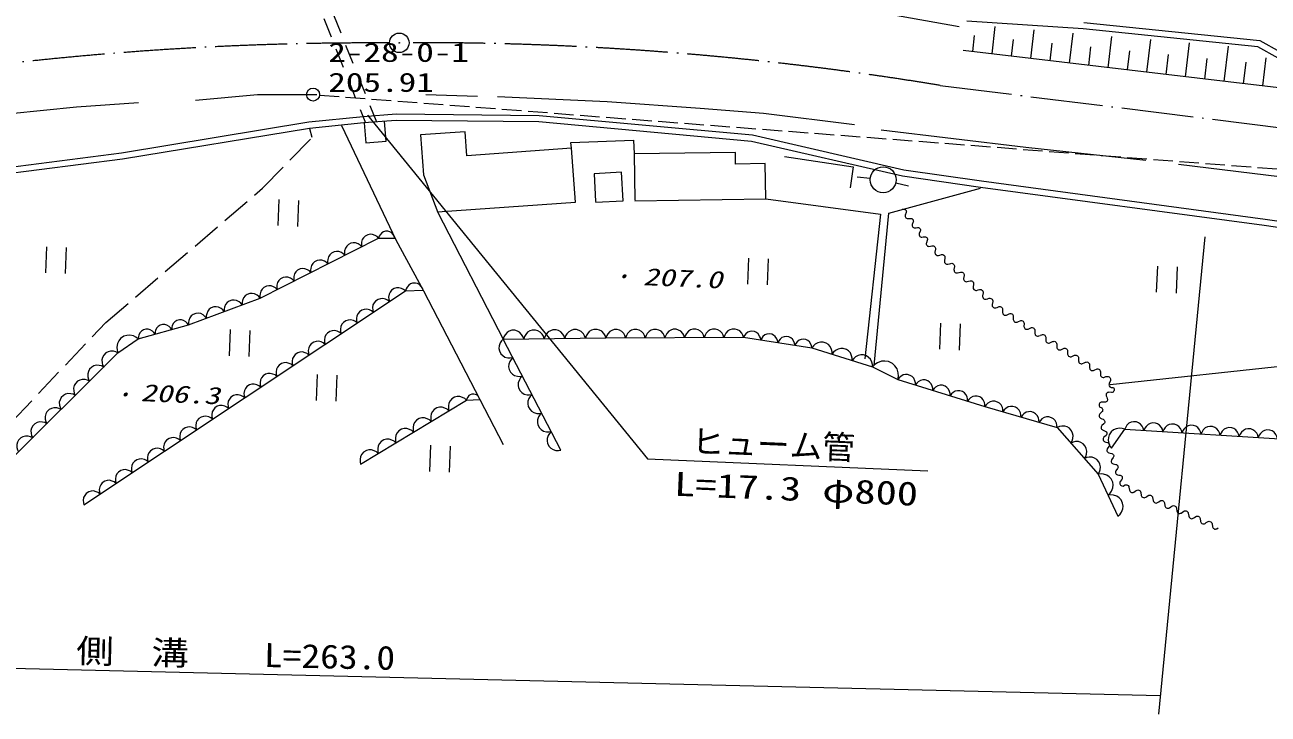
# Model space of a CAD drawing. Units: millimetres, scale not verified. Extents: x 40000 to 680000, y 20000 to 380000.
# Drawn here: x 242548 to 337695, y 260165 to 312955 of the extents above; entities that cross this region are included whole.
import ezdxf
from ezdxf.enums import TextEntityAlignment as Align

# ---------------------------------------------------------------- set-up
doc = ezdxf.new("R2010")
doc.units = ezdxf.units.MM
doc.header["$LTSCALE"] = 1000
for name, pattern in [('USER1', [2, 1.5, -0.5]), ('USER2', [2.5, 1.5, -1]), ('USER3', [3, 2.25, -0.75]), ('USER5', [7.000001, 5.508197, -0.688525, 0.114754, -0.688525])]:
    doc.linetypes.add(name, pattern=pattern)
for name, color, linetype, lineweight in [('S-BGD', 1, 'Continuous', 13), ('S-BGD-HTXT', 6, 'Continuous', 13), ('S-BMK', 3, 'USER5', 13), ('S-BMK-SRVR', 5, 'Continuous', 13)]:
    doc.layers.add(name, color=color, linetype=linetype, lineweight=lineweight)
doc.styles.add('ＭＳ ゴシック', font='')
doc.styles.get('ＭＳ ゴシック').set_extended_font_data('MS Gothic')

# ---------------------------------------------------------------- blocks, each defined once
blk = doc.blocks.new('BUHIN1')
at = {"layer": 'S-BGD'}
blk.add_circle((0, 0), 15, dxfattribs=at)
at = {"layer": 'S-BMK-SRVR'}
blk.add_circle((0, 0), 498, dxfattribs=at)
blk = doc.blocks.new('BUHIN55')
at = {"layer": 'S-BGD'}
blk.add_lwpolyline([(-730, 45), (-685, -126), (-606, -274), (-474, -443), (-319, -541), (-151, -606), (75, -620), (250, -576), (416, -498), (568, -346), (661, -209), (730, -45)], dxfattribs=at)
blk = doc.blocks.new('BUHIN60')
at = {"layer": 'S-BGD'}
blk.add_lwpolyline([(368, -709), (503, -571), (598, -414), (682, -195), (686, 5), (653, 199), (538, 419), (399, 558), (233, 670), (5, 727), (-176, 737), (-368, 709)], dxfattribs=at)
blk = doc.blocks.new('BUHIN61')
at = {"layer": 'S-BGD'}
blk.add_lwpolyline([(-787, -9), (-726, -189), (-630, -342), (-474, -513), (-300, -605), (-114, -662), (130, -660), (314, -598), (486, -502), (637, -327), (726, -173), (787, 9)], dxfattribs=at)
blk = doc.blocks.new('BUHIN62')
at = {"layer": 'S-BGD'}
blk.add_lwpolyline([(-752, -3), (-695, -176), (-604, -323), (-457, -487), (-291, -577), (-114, -633), (120, -632), (296, -574), (461, -483), (607, -317), (693, -170), (752, 3)], dxfattribs=at)
blk = doc.blocks.new('BUHIN63')
at = {"layer": 'S-BGD'}
blk.add_lwpolyline([(-654, 102), (-628, -56), (-570, -196), (-465, -360), (-333, -460), (-187, -534), (16, -565), (177, -540), (333, -484), (483, -360), (578, -244), (654, -102)], dxfattribs=at)
blk = doc.blocks.new('BUHIN64')
at = {"layer": 'S-BGD'}
blk.add_lwpolyline([(-770, 243), (-768, 48), (-723, -132), (-627, -349), (-486, -494), (-324, -609), (-85, -685), (114, -684), (313, -645), (517, -523), (653, -401), (770, -243)], dxfattribs=at)
blk = doc.blocks.new('BUHIN66')
at = {"layer": 'S-BGD'}
blk.add_lwpolyline([(-666, 207), (-663, 38), (-624, -116), (-540, -303), (-418, -429), (-277, -527), (-71, -591), (101, -590), (273, -556), (448, -450), (565, -344), (666, -207)], dxfattribs=at)
blk = doc.blocks.new('BUHIN67')
at = {"layer": 'S-BGD'}
blk.add_lwpolyline([(-689, 200), (-684, 27), (-640, -132), (-550, -323), (-422, -449), (-275, -548), (-61, -610), (116, -605), (291, -567), (470, -454), (588, -343), (689, -200)], dxfattribs=at)
blk = doc.blocks.new('BUHIN68')
at = {"layer": 'S-BGD'}
blk.add_lwpolyline([(-525, 596), (-623, 430), (-676, 256), (-704, 25), (-660, -169), (-582, -349), (-419, -533), (-251, -634), (-64, -702), (169, -703), (346, -669), (525, -596)], dxfattribs=at)
blk = doc.blocks.new('BUHIN69')
at = {"layer": 'S-BGD'}
blk.add_lwpolyline([(-379, 806), (-536, 658), (-647, 488), (-751, 247), (-764, 25), (-736, -193), (-618, -443), (-469, -604), (-289, -736), (-38, -810), (163, -828), (379, -806)], dxfattribs=at)
blk = doc.blocks.new('BUHIN70')
at = {"layer": 'S-BGD'}
blk.add_lwpolyline([(-675, -409), (-531, -534), (-370, -616), (-148, -685), (49, -676), (239, -631), (448, -504), (576, -357), (676, -186), (717, 42), (715, 221), (675, 409)], dxfattribs=at)
blk = doc.blocks.new('BUHIN72')
at = {"layer": 'S-BGD'}
blk.add_lwpolyline([(-615, -410), (-475, -520), (-321, -591), (-111, -647), (73, -630), (249, -580), (439, -453), (553, -311), (639, -147), (669, 68), (660, 235), (615, 410)], dxfattribs=at)
blk = doc.blocks.new('BUHIN75')
at = {"layer": 'S-BGD'}
blk.add_lwpolyline([(-544, -542), (-378, -626), (-207, -667), (18, -681), (202, -627), (371, -541), (539, -373), (626, -204), (681, -20), (668, 205), (625, 373), (544, 542)], dxfattribs=at)
blk = doc.blocks.new('BUHIN77')
at = {"layer": 'S-BGD'}
blk.add_lwpolyline([(-639, -180), (-549, -314), (-437, -417), (-273, -522), (-111, -559), (53, -565), (251, -509), (387, -418), (506, -302), (591, -126), (629, 19), (639, 180)], dxfattribs=at)
blk = doc.blocks.new('BUHIN78')
at = {"layer": 'S-BGD'}
blk.add_lwpolyline([(-687, -255), (-577, -394), (-445, -497), (-255, -599), (-73, -625), (108, -617), (321, -538), (463, -426), (584, -287), (661, -87), (691, 77), (687, 255)], dxfattribs=at)
blk = doc.blocks.new('BUHIN79')
at = {"layer": 'S-BGD'}
blk.add_lwpolyline([(-648, -328), (-523, -453), (-382, -539), (-183, -618), (-1, -623), (175, -595), (376, -493), (504, -367), (607, -217), (661, -11), (671, 153), (648, 328)], dxfattribs=at)
blk = doc.blocks.new('BUHIN187')
at = {"layer": 'S-BGD'}
blk.add_lwpolyline([(269, -355), (164, -364), (111, -360), (58, -342), (10, -305), (-23, -261), (-42, -210), (-48, -154), (-37, -98), (37, 98), (43, 153), (43, 201), (23, 258), (-15, 307), (-61, 342), (-115, 358), (-164, 364), (-269, 355)], dxfattribs=at)
blk = doc.blocks.new('BUHIN188')
at = {"layer": 'S-BGD'}
blk.add_lwpolyline([(366, -335), (253, -366), (194, -372), (132, -363), (72, -332), (27, -290), (-4, -239), (-22, -178), (-21, -115), (21, 115), (17, 176), (8, 228), (-27, 287), (-78, 333), (-135, 362), (-197, 369), (-253, 366), (-366, 335)], dxfattribs=at)
blk = doc.blocks.new('BUHIN189')
at = {"layer": 'S-BGD'}
blk.add_lwpolyline([(410, -268), (305, -316), (249, -332), (187, -332), (124, -312), (73, -279), (35, -233), (7, -177), (-2, -116), (2, 116), (-12, 174), (-29, 224), (-72, 275), (-129, 313), (-190, 332), (-251, 328), (-305, 316), (-410, 268)], dxfattribs=at)
blk = doc.blocks.new('BUHIN190')
at = {"layer": 'S-BGD'}
blk.add_lwpolyline([(418, -264), (313, -314), (256, -331), (194, -333), (130, -313), (78, -280), (39, -235), (10, -179), (0, -117), (0, 117), (-15, 176), (-33, 226), (-77, 277), (-136, 313), (-197, 332), (-259, 327), (-313, 314), (-418, 264)], dxfattribs=at)
blk = doc.blocks.new('BUHIN192')
at = {"layer": 'S-BGD'}
blk.add_lwpolyline([(-263, -374), (-305, -274), (-318, -221), (-316, -163), (-295, -105), (-262, -59), (-219, -25), (-166, -1), (-108, 6), (108, -6), (163, 5), (210, 20), (259, 58), (296, 110), (316, 166), (314, 223), (305, 274), (263, 374)], dxfattribs=at)
blk = doc.blocks.new('BUHIN193')
at = {"layer": 'S-BGD'}
blk.add_lwpolyline([(79, -449), (-21, -409), (-68, -380), (-107, -338), (-133, -283), (-143, -227), (-137, -172), (-116, -118), (-80, -72), (80, 72), (111, 119), (134, 162), (141, 224), (130, 287), (105, 340), (63, 379), (21, 409), (-79, 449)], dxfattribs=at)
blk = doc.blocks.new('BUHIN194')
at = {"layer": 'S-BGD'}
blk.add_lwpolyline([(165, -419), (60, -400), (9, -381), (-37, -349), (-73, -300), (-94, -247), (-98, -193), (-89, -137), (-63, -85), (63, 85), (84, 137), (97, 183), (93, 244), (70, 303), (35, 350), (-13, 379), (-60, 400), (-165, 419)], dxfattribs=at)
blk = doc.blocks.new('BUHIN195')
at = {"layer": 'S-BGD'}
blk.add_lwpolyline([(454, -200), (358, -266), (303, -291), (241, -302), (175, -292), (119, -267), (73, -228), (36, -176), (17, -116), (-17, 116), (-41, 173), (-66, 219), (-117, 263), (-181, 291), (-245, 300), (-305, 286), (-358, 266), (-454, 200)], dxfattribs=at)
blk = doc.blocks.new('BUHIN199')
at = {"layer": 'S-BGD'}
for p, q in [((-722, 1031), (-806, -967)), ((727, -1032), (811, 967))]:
    blk.add_line(p, q, dxfattribs=at)
blk = doc.blocks.new('BUHIN200')
at = {"layer": 'S-BGD'}
blk.add_circle((0, 0), 995, dxfattribs=at)
blk = doc.blocks.new('BUHIN203')
at = {"layer": 'S-BGD'}
blk.add_circle((0, 0), 22.5, dxfattribs=at)
at = {"layer": 'S-BMK', "linetype": 'Continuous'}
blk.add_circle((0, 0), 746, dxfattribs=at)

msp = doc.modelspace()

# ---------------------------------------------------------------- linework, layer by layer
at = {"layer": 'S-BGD', "linetype": 'USER2'}
for p, q in [((263377, 320692), (269450, 305521)), ((262634, 320394), (268614, 305456))]:
    msp.add_line(p, q, dxfattribs=at)
at = {"layer": 'S-BGD'}
for p, q in [((314051, 312799), (308457, 313805)), ((323548, 312642), (314638, 313244)), ((323591, 313140), (337067, 311755)), ((315087, 310902), (315233, 312134)), ((316567, 310726), (316816, 312829)), ((319528, 310376), (319789, 312577)), ((322490, 310025), (322762, 312326)), ((336913, 311268), (323548, 312642)), ((318048, 310551), (318201, 311842)), ((321009, 310201), (321169, 311551)), ((323970, 309850), (324137, 311260)), ((325451, 309675), (325735, 312074)), ((328412, 309324), (328707, 311822)), ((331373, 308974), (331680, 311571)), ((334334, 308623), (334653, 311319)), ((338464, 310407), (336913, 311268)), ((337067, 311755), (338616, 310894)), ((431307, 297141), (314347, 310989)), ((326931, 309499), (327105, 310969)), ((329892, 309149), (330073, 310678)), ((332853, 308798), (333041, 310386)), ((337295, 308272), (337550, 310433)), ((335814, 308448), (336009, 310095)), ((255616, 307196), (260350, 307625)), ((260350, 307625), (264893, 307613)), ((273246, 307621), (277193, 307500)), ((278719, 307480), (287101, 307083)), ((241446, 306175), (246497, 306681)), ((246497, 306681), (251253, 307020)), ((287101, 307083), (294240, 306577)), ((294240, 306577), (299074, 306194)), ((249949, 303163), (264271, 305516)), ((264271, 305516), (268434, 305943)), ((268479, 305445), (264337, 305020)), ((268434, 305943), (270954, 306140)), ((270971, 305640), (268479, 305445)), ((268522, 305441), (268637, 303922)), ((268767, 306034), (290207, 279709)), ((270187, 304038), (270073, 305558)), ((270954, 306140), (281911, 306023)), ((281886, 305523), (270971, 305640)), ((298146, 304025), (281886, 305523)), ((281911, 306023), (298226, 304520)), ((299074, 306194), (306031, 305317)), ((264337, 305020), (250022, 302668)), ((266770, 305250), (270935, 296478)), ((276247, 304773), (272831, 304526)), ((272831, 304526), (273053, 301465)), ((276380, 302926), (276247, 304773)), ((298226, 304520), (309816, 301846)), ((308080, 304916), (319162, 303596)), ((268637, 303922), (270187, 304038)), ((284339, 303943), (289132, 304128)), ((284385, 303504), (284339, 303943)), ((289132, 304128), (289174, 303065)), ((309724, 301354), (298146, 304025)), ((319162, 303596), (328327, 302582)), ((239671, 301838), (249949, 303163)), ((250022, 302668), (239739, 301343)), ((284385, 303504), (276380, 302926)), ((284683, 299385), (284385, 303504)), ((296925, 303183), (289174, 303065)), ((289174, 303065), (289228, 299531)), ((296938, 302298), (296925, 303183)), ((300680, 302868), (305940, 302092)), ((288210, 301662), (286114, 301551)), ((288326, 299479), (288210, 301662)), ((299208, 302333), (296938, 302298)), ((299249, 299636), (299208, 302333)), ((305940, 302092), (305703, 300481)), ((309816, 301846), (315751, 300998)), ((330830, 302297), (366252, 297886)), ((273053, 301465), (274143, 298592)), ((286114, 301551), (286227, 299416)), ((307239, 301190), (306244, 301288)), ((309206, 300855), (310178, 300618)), ((315682, 300503), (309724, 301354)), ((315751, 300998), (337467, 298071)), ((308665, 298520), (315695, 300447)), ((337397, 297576), (315682, 300503)), ((274132, 298623), (284683, 299385)), ((286225, 299368), (288326, 299479)), ((289226, 299483), (299249, 299636)), ((299249, 299636), (308034, 298450)), ((274143, 298592), (279174, 288841)), ((308034, 298450), (306843, 287382)), ((307546, 286869), (308665, 298520)), ((337467, 298071), (362150, 294476)), ((362209, 293962), (337397, 297576)), ((260558, 292022), (269623, 296618)), ((269623, 296618), (270864, 296628)), ((270935, 296478), (273056, 292580)), ((247070, 276198), (271671, 292582)), ((271671, 292582), (273030, 292629)), ((273056, 292580), (279163, 280825)), ((255062, 289982), (260558, 292022)), ((251229, 288899), (255062, 289982)), ((249670, 287828), (251229, 288899)), ((279151, 288891), (287019, 288981)), ((283567, 280384), (279151, 288891)), ((287019, 288981), (297553, 289029)), ((297553, 289029), (302785, 288212)), ((240974, 279160), (249670, 287828)), ((302785, 288212), (307407, 286753)), ((325595, 285415), (351782, 288235)), ((307407, 286753), (309368, 285793)), ((309368, 285793), (316025, 283722)), ((268245, 279310), (276350, 284216)), ((276350, 284216), (277370, 284275)), ((316025, 283722), (321540, 282121)), ((321540, 282121), (324690, 278547)), ((325719, 280525), (326729, 281986)), ((326729, 281986), (339862, 281179)), ((290207, 279709), (311664, 278805)), ((324690, 278547), (326204, 275324))]:
    msp.add_line(p, q, dxfattribs=at)
at = {"layer": 'S-BGD', "linetype": 'USER1'}
msp.add_line((265100, 307576), (487237, 290434), dxfattribs=at)
at = {"layer": 'S-BGD', "linetype": 'USER3'}
for p, q in [((264530, 304339), (264364, 304998)), ((260744, 300442), (264530, 304339)), ((248737, 290161), (260744, 300442)), ((241522, 282536), (248737, 290161))]:
    msp.add_line(p, q, dxfattribs=at)
at = {"layer": 'S-BGD'}
for points in [[(270864, 296628), (270816, 296770), (270741, 296890), (270619, 297026), (270482, 297099), (270335, 297145), (270143, 297143), (269998, 297095), (269862, 297020), (269742, 296882), (269672, 296761), (269623, 296618)], [(273030, 292629), (272974, 292784), (272888, 292914), (272750, 293058), (272598, 293135), (272436, 293180), (272226, 293173), (272068, 293116), (271921, 293030), (271794, 292876), (271720, 292740), (271671, 292582)], [(251229, 288899), (251048, 289038), (250850, 289126), (250580, 289193), (250344, 289169), (250121, 289101), (249879, 288936), (249736, 288751), (249629, 288540), (249594, 288264), (249609, 288050), (249670, 287828)], [(309368, 285793), (309405, 286055), (309381, 286303), (309295, 286613), (309137, 286836), (308943, 287022), (308639, 287171), (308373, 287210), (308099, 287198), (307803, 287076), (307596, 286940), (307407, 286753)], [(325279, 286012), (325399, 286019), (325460, 286012), (325520, 285989), (325572, 285945), (325609, 285893), (325628, 285835), (325634, 285771), (325619, 285707), (325526, 285486), (325518, 285423), (325516, 285369), (325537, 285303), (325578, 285245), (325630, 285203), (325690, 285184), (325747, 285174), (325867, 285181)], [(277370, 284275), (277325, 284390), (277258, 284486), (277152, 284593), (277037, 284647), (276914, 284679), (276756, 284670), (276639, 284625), (276530, 284557), (276437, 284439), (276384, 284336), (276350, 284216)], [(326729, 281986), (326523, 282048), (326320, 282059), (326061, 282027), (325862, 281927), (325689, 281793), (325532, 281567), (325468, 281357), (325445, 281136), (325507, 280882), (325591, 280699), (325719, 280525)]]:
    msp.add_lwpolyline(points, dxfattribs=at)
at = {"layer": 'S-BGD', "linetype": 'USER5'}
msp.add_arc((272738, 67396), 244193, 90.53629, 90.73245, dxfattribs=at)
at = {"layer": 'S-BGD-HTXT'}
for p, q in [((332853, 296719), (329306, 260165)), ((203039, 264621), (329445, 261589))]:
    msp.add_line(p, q, dxfattribs=at)
at = {"layer": 'S-BMK'}
msp.add_line((312600, 308314), (369913, 301199), dxfattribs=at)
for centre, radius, start, end in [((269119, 65576), 245994, 89.884, 102.75891), ((272738, 67396), 244193, 80.60495, 90.18433)]:
    msp.add_arc(centre, radius, start, end, dxfattribs=at)

# ---------------------------------------------------------------- block references
at = {"rotation": 180}
for name, p in [('BUHIN203', (271202, 311580)), ('BUHIN1', (264602, 307614)), ('BUHIN200', (308235, 301093)), ('BUHIN199', (262720, 298547)), ('BUHIN187', (309960, 298483)), ('BUHIN187', (310498, 297773)), ('BUHIN79', (268976, 296289)), ('BUHIN187', (311037, 297063)), ('BUHIN199', (244936, 294931)), ('BUHIN79', (267680, 295633)), ('BUHIN187', (311575, 296353)), ('BUHIN188', (312210, 295663)), ('BUHIN79', (266385, 294976)), ('BUHIN199', (298657, 294066)), ('BUHIN188', (312941, 294993)), ('BUHIN79', (263795, 293663)), ('BUHIN79', (265090, 294320)), ('BUHIN188', (313672, 294324)), ('BUHIN188', (314403, 293654)), ('BUHIN199', (329949, 293447)), ('BUHIN79', (262500, 293007)), ('BUHIN188', (315134, 292985)), ('BUHIN78', (259871, 291767)), ('BUHIN79', (261205, 292350)), ('BUHIN72', (271056, 292173)), ('BUHIN188', (315865, 292315)), ('BUHIN78', (257123, 290747)), ('BUHIN78', (258497, 291257)), ('BUHIN72', (268596, 290534)), ('BUHIN72', (269826, 291353)), ('BUHIN188', (316596, 291645)), ('BUHIN189', (317372, 291043)), ('BUHIN77', (254423, 289801)), ('BUHIN78', (255749, 290237)), ('BUHIN72', (267366, 289715)), ('BUHIN189', (318192, 290507)), ('BUHIN189', (319013, 289972)), ('BUHIN77', (251868, 289079)), ('BUHIN77', (253146, 289440)), ('BUHIN199', (258984, 288579)), ('BUHIN72', (266136, 288896)), ('BUHIN61', (279937, 288900)), ('BUHIN61', (281511, 288918)), ('BUHIN61', (283085, 288936)), ('BUHIN61', (284658, 288954)), ('BUHIN61', (286232, 288972)), ('BUHIN62', (287771, 288984)), ('BUHIN62', (289276, 288991)), ('BUHIN62', (290781, 288998)), ('BUHIN62', (292286, 289005)), ('BUHIN62', (293791, 289012)), ('BUHIN62', (295296, 289019)), ('BUHIN62', (296801, 289026)), ('BUHIN63', (298207, 288927)), ('BUHIN63', (299515, 288723)), ('BUHIN199', (313355, 289083)), ('BUHIN190', (319841, 289440)), ('BUHIN72', (264906, 288077)), ('BUHIN60', (279519, 288182)), ('BUHIN63', (300823, 288518)), ('BUHIN63', (302131, 288314)), ('BUHIN64', (303556, 287969)), ('BUHIN190', (320678, 288913)), ('BUHIN190', (321514, 288386)), ('BUHIN75', (249126, 287286)), ('BUHIN72', (263676, 287257)), ('BUHIN60', (280255, 286764)), ('BUHIN64', (305096, 287483)), ('BUHIN64', (306637, 286996)), ('BUHIN190', (322351, 287858)), ('BUHIN190', (323187, 287331)), ('BUHIN75', (248039, 286203)), ('BUHIN72', (262446, 286438)), ('BUHIN190', (324024, 286803)), ('BUHIN190', (324861, 286276)), ('BUHIN75', (246952, 285119)), ('BUHIN72', (259986, 284800)), ('BUHIN72', (261216, 285619)), ('BUHIN199', (265648, 285156)), ('BUHIN60', (280991, 285346)), ('BUHIN66', (310034, 285586)), ('BUHIN66', (311365, 285172)), ('BUHIN75', (245865, 284036)), ('BUHIN72', (258756, 283981)), ('BUHIN70', (275675, 283808)), ('BUHIN60', (281727, 283929)), ('BUHIN66', (312697, 284758)), ('BUHIN66', (314028, 284343)), ('BUHIN66', (315359, 283929)), ('BUHIN192', (325604, 284807)), ('BUHIN75', (244778, 282952)), ('BUHIN72', (257526, 283162)), ('BUHIN70', (274324, 282990)), ('BUHIN67', (316715, 283522)), ('BUHIN67', (318093, 283122)), ('BUHIN193', (324893, 283237)), ('BUHIN192', (325077, 284060)), ('BUHIN72', (256296, 282342)), ('BUHIN70', (272973, 282172)), ('BUHIN60', (282463, 282511)), ('BUHIN67', (319472, 282721)), ('BUHIN67', (320851, 282321)), ('BUHIN193', (325051, 282338)), ('BUHIN75', (243691, 281869)), ('BUHIN72', (255066, 281523)), ('BUHIN70', (271622, 281354)), ('BUHIN60', (283199, 281093)), ('BUHIN68', (322065, 281525)), ('BUHIN193', (325208, 281439)), ('BUHIN55', (327459, 281942)), ('BUHIN55', (328918, 281852)), ('BUHIN55', (330377, 281762)), ('BUHIN55', (331837, 281672)), ('BUHIN55', (333296, 281583)), ('BUHIN55', (334755, 281493)), ('BUHIN55', (336214, 281403)), ('BUHIN55', (337673, 281314)), ('BUHIN75', (242604, 280785)), ('BUHIN72', (253835, 280704)), ('BUHIN70', (270271, 280537)), ('BUHIN199', (274323, 279728)), ('BUHIN68', (323115, 280334)), ('BUHIN194', (325452, 280571)), ('BUHIN72', (252605, 279885)), ('BUHIN70', (268921, 279719)), ('BUHIN68', (324165, 279143)), ('BUHIN194', (325781, 279732)), ('BUHIN72', (250145, 278246)), ('BUHIN72', (251375, 279066)), ('BUHIN194', (326110, 278894)), ('BUHIN72', (248915, 277427)), ('BUHIN69', (325068, 277742)), ('BUHIN194', (326439, 278055)), ('BUHIN72', (247685, 276608)), ('BUHIN69', (325826, 276130)), ('BUHIN195', (327058, 277436)), ('BUHIN195', (327966, 277036)), ('BUHIN195', (328875, 276635)), ('BUHIN195', (329784, 276235)), ('BUHIN195', (330692, 275835)), ('BUHIN195', (331601, 275435)), ('BUHIN195', (332510, 275034)), ('BUHIN195', (333418, 274634))]:
    msp.add_blockref(name, p, dxfattribs=at)

# ---------------------------------------------------------------- texts
at = {"layer": 'S-BGD', "style": 'ＭＳ ゴシック', "oblique": 15, "width": 1.35}
for s, p in [('207.0', (289827, 292627)), ('206.3', (251372, 283746))]:
    msp.add_text(s, height=1320, rotation=357.6, dxfattribs=at).set_placement(p, align=Align.BOTTOM_LEFT)
at = {"layer": 'S-BGD', "style": 'ＭＳ ゴシック', "oblique": 15}
for p in [(287489, 292834), (249324, 283784)]:
    msp.add_text('・', height=1100, rotation=357.6, dxfattribs=at).set_placement(p, align=Align.BOTTOM_LEFT)
at = {"layer": 'S-BGD', "style": 'ＭＳ ゴシック'}
msp.add_text('ヒューム管', height=1833, rotation=357.6, dxfattribs=at).set_placement((293526, 279616), align=Align.BOTTOM_LEFT)
at = {"layer": 'S-BGD', "style": 'ＭＳ ゴシック', "width": 1.3}
msp.add_text('L=17.3 φ800', height=1833, rotation=357.6, dxfattribs=at).set_placement((292181, 276350), align=Align.BOTTOM_LEFT)
at = {"layer": 'S-BGD-HTXT', "style": 'ＭＳ ゴシック', "width": 1.15}
msp.add_text('側\u3000溝\u3000\u3000L=263.0', height=1833, rotation=358.7, dxfattribs=at).set_placement((246444, 263556), align=Align.BOTTOM_LEFT)
at = {"layer": 'S-BMK-SRVR', "style": 'ＭＳ ゴシック', "width": 1.35}
for s, p in [('2-28-0-1', (265768, 309680)), ('205.91', (265768, 307382))]:
    msp.add_text(s, height=1466, dxfattribs=at).set_placement(p, align=Align.BOTTOM_LEFT)

doc.saveas('drawing.dxf')
